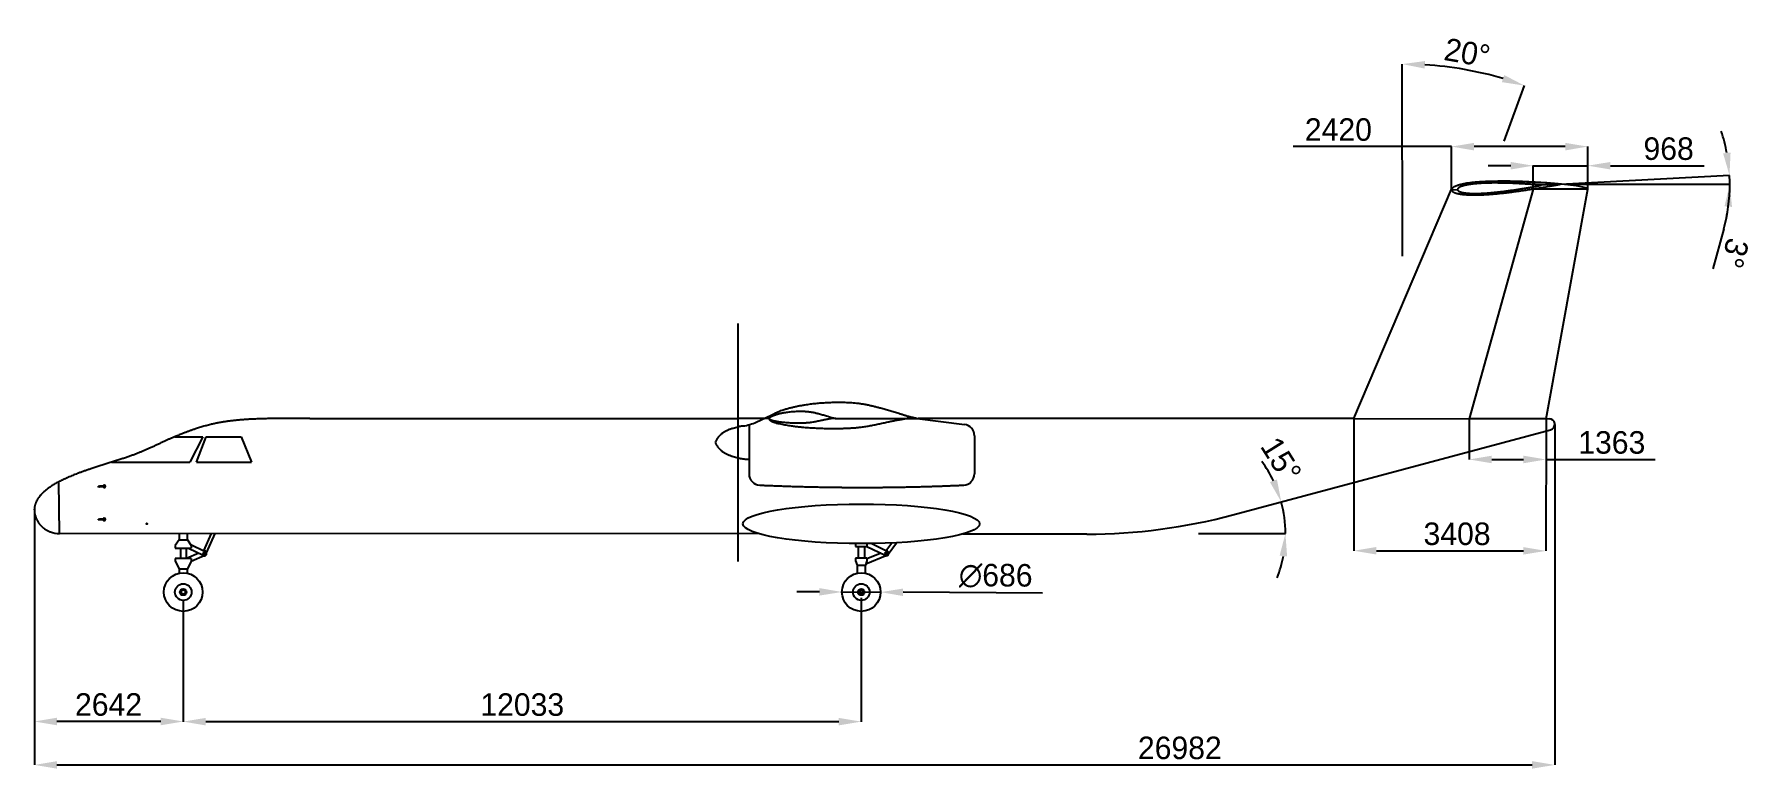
# Model space of a CAD drawing. Header units: millimetres. Extents: x -15334 to 48148, y -27827 to 16011.
# Drawn here: x 17654 to 48148, y -27827 to -14788 of the extents above; entities that cross this region are included whole.
import ezdxf

# ---------------------------------------------------------------- set-up
doc = ezdxf.new("R2010")
doc.units = ezdxf.units.MM
doc.header["$PDSIZE"] = -1
doc.dimstyles.new('ISO-25', dxfattribs={"dimtxt": 400, "dimasz": 400, "dimexe": 1, "dimexo": 0.5, "dimgap": 100, "dimtad": 1, "dimdec": 0, "dimtxsty": 'Standard', "dimcen": 2.5, "dimadec": 0, "dimazin": 0, "dimtfac": 1, "dimtdec": 0, "dimtmove": 0, "dimatfit": 3, "dimfxl": 1, "dimarcsym": 0})

# ---------------------------------------------------------------- blocks, each defined once
blk = doc.blocks.new('*D2')
at = {"color": 0, "lineweight": -2, "transparency": 16777216}
for p, q in [((44635, -21713), (44635, -27762)), ((17654, -23219), (17654, -27762)), ((18054, -27761), (44235, -27761))]:
    blk.add_line(p, q, dxfattribs=at)
at = {"color": 0, "transparency": 16777216}
for points in [[(18054, -27694), (18054, -27827), (17654, -27761)], [(44235, -27694), (44235, -27827), (44635, -27761)]]:
    blk.add_solid(points, dxfattribs=at)
at = {"layer": 'Defpoints', "color": 0, "transparency": 16777216}
for p in [(44635, -21713), (17654, -23218), (44635, -27761)]:
    blk.add_point(p, dxfattribs=at)
at = {"color": 0, "transparency": 16777216, "insert": (37982, -27461), "char_height": 400, "attachment_point": 5}
blk.add_mtext('26982', dxfattribs=at)
blk = doc.blocks.new('*D3')
at = {"color": 0, "lineweight": -2, "transparency": 16777216}
for p, q in [((17654, -24692), (17654, -26991)), ((20296, -24854), (20296, -26991)), ((19896, -26990), (18054, -26990))]:
    blk.add_line(p, q, dxfattribs=at)
at = {"color": 0, "transparency": 16777216}
for points in [[(18054, -26923), (18054, -27057), (17654, -26990)], [(19896, -26923), (19896, -27057), (20296, -26990)]]:
    blk.add_solid(points, dxfattribs=at)
at = {"layer": 'Defpoints', "color": 0, "transparency": 16777216}
for p in [(17654, -24691), (20296, -24854), (17654, -26990)]:
    blk.add_point(p, dxfattribs=at)
at = {"color": 0, "transparency": 16777216, "insert": (18970, -26690), "char_height": 400, "attachment_point": 5}
blk.add_mtext('2642', dxfattribs=at)
blk = doc.blocks.new('*D4')
at = {"color": 0, "lineweight": -2, "transparency": 16777216}
for p, q in [((32329, -24792), (32329, -26993)), ((20296, -26987), (20296, -26993)), ((20696, -26992), (31929, -26992))]:
    blk.add_line(p, q, dxfattribs=at)
at = {"color": 0, "transparency": 16777216}
for points in [[(20696, -26926), (20696, -27059), (20296, -26992)], [(31929, -26926), (31929, -27059), (32329, -26992)]]:
    blk.add_solid(points, dxfattribs=at)
at = {"layer": 'Defpoints', "color": 0, "transparency": 16777216}
for p in [(32329, -24791), (20296, -26986), (32329, -26992)]:
    blk.add_point(p, dxfattribs=at)
at = {"color": 0, "transparency": 16777216, "insert": (26312, -26692), "char_height": 400, "attachment_point": 5}
blk.add_mtext('12033', dxfattribs=at)
blk = doc.blocks.new('*D5')
at = {"color": 0, "lineweight": -2, "transparency": 16777216}
for p, q in [((44734, -17449), (47738, -17291)), ((44862, -17449), (47743, -17449)), ((47635, -18242), (47442, -18949))]:
    blk.add_line(p, q, dxfattribs=at)
for start, end in [(10.6254, 18.2508), (360, 3), (344.7152, 360), (344.7492, 352.3746)]:
    blk.add_arc((44734, -17449), 3008, start, end, dxfattribs=at)
at = {"color": 0, "transparency": 16777216}
for points in [[(47756, -16886), (47624, -16902), (47737, -17291)], [(47648, -17843), (47782, -17852), (47742, -17449)]]:
    blk.add_solid(points, dxfattribs=at)
at = {"layer": 'Defpoints', "color": 0, "transparency": 16777216}
for p in [(47740, -17344), (44399, -17466), (44734, -17449), (44783, -17449), (44861, -17449)]:
    blk.add_point(p, dxfattribs=at)
at = {"color": 0, "transparency": 16777216, "insert": (47828, -18674), "char_height": 400, "attachment_point": 5, "rotation": 254.7152}
blk.add_mtext('3°', dxfattribs=at)
blk = doc.blocks.new('*D6')
at = {"color": 0, "lineweight": -2, "transparency": 16777216}
for p, q in [((41935, -18725), (41930, -15315)), ((43737, -16687), (44098, -15697))]:
    blk.add_line(p, q, dxfattribs=at)
blk.add_arc((41939, -21611), 6295, 73.5773, 86.4328, dxfattribs=at)
at = {"color": 0, "transparency": 16777216}
for points in [[(42328, -15395), (42332, -15262), (41930, -15316)], [(43739, -15510), (43697, -15636), (44098, -15698)]]:
    blk.add_solid(points, dxfattribs=at)
at = {"layer": 'Defpoints', "color": 0, "transparency": 16777216}
for p in [(43392, -15486), (43737, -16687), (41935, -18726), (41939, -21611), (41939, -21611)]:
    blk.add_point(p, dxfattribs=at)
at = {"color": 0, "transparency": 16777216, "insert": (43083, -15116), "char_height": 400, "attachment_point": 5, "rotation": 350.005}
blk.add_mtext('20°', dxfattribs=at)
blk = doc.blocks.new('*D11')
at = {"color": 0, "lineweight": -2, "transparency": 16777216}
for p, q in [((41073, -21611), (41071, -23959)), ((44481, -21613), (44480, -23961)), ((41471, -23958), (44080, -23960))]:
    blk.add_line(p, q, dxfattribs=at)
at = {"color": 0, "transparency": 16777216}
for points in [[(41471, -23891), (41471, -24025), (41071, -23958)], [(44080, -23893), (44080, -24026), (44480, -23960)]]:
    blk.add_solid(points, dxfattribs=at)
at = {"layer": 'Defpoints', "color": 0, "transparency": 16777216}
for p in [(41073, -21610), (44481, -21612), (44480, -23960)]:
    blk.add_point(p, dxfattribs=at)
at = {"color": 0, "transparency": 16777216, "insert": (42902, -23659), "char_height": 400, "attachment_point": 5, "rotation": 359.9609}
blk.add_mtext('3408', dxfattribs=at)
blk = doc.blocks.new('*D12')
at = {"color": 0, "lineweight": -2, "transparency": 16777216}
for p, q in [((42803, -16781), (39996, -16781)), ((42803, -17535), (42803, -16780)), ((44823, -16781), (43203, -16781)), ((45223, -17535), (45223, -16780))]:
    blk.add_line(p, q, dxfattribs=at)
at = {"color": 0, "transparency": 16777216}
for points in [[(43203, -16715), (43203, -16848), (42803, -16781)], [(44823, -16715), (44823, -16848), (45223, -16781)]]:
    blk.add_solid(points, dxfattribs=at)
at = {"layer": 'Defpoints', "color": 0, "transparency": 16777216}
for p in [(45223, -16781), (42803, -17535), (45223, -17535)]:
    blk.add_point(p, dxfattribs=at)
at = {"color": 0, "transparency": 16777216, "insert": (40796, -16481), "char_height": 400, "attachment_point": 5}
blk.add_mtext('2420', dxfattribs=at)
blk = doc.blocks.new('*D20')
at = {"color": 0, "lineweight": -2, "transparency": 16777216}
blk.add_line((38312, -23653), (39857, -23653), dxfattribs=at)
for start, end in [(25.5601, 36.1193), (0, 15.0009), (338.8817, 349.4408)]:
    blk.add_arc((37682, -23653), 2174, start, end, dxfattribs=at)
at = {"color": 0, "transparency": 16777216}
for points in [[(39706, -22692), (39581, -22738), (39782, -23090)], [(39753, -24045), (39886, -24057), (39856, -23653)]]:
    blk.add_solid(points, dxfattribs=at)
at = {"layer": 'Defpoints', "color": 0, "transparency": 16777216}
for p in [(44561, -21809), (38920, -23321), (39848, -23463), (18099, -23653), (38311, -23653)]:
    blk.add_point(p, dxfattribs=at)
at = {"color": 0, "transparency": 16777216, "insert": (39779, -22340), "char_height": 400, "attachment_point": 5, "rotation": 302.0452}
blk.add_mtext('15°', dxfattribs=at)
blk = doc.blocks.new('*D21')
at = {"color": 0, "lineweight": -2, "transparency": 16777216}
for p, q in [((31586, -24688), (31186, -24685)), ((31986, -24690), (32672, -24693)), ((35547, -24708), (33072, -24695))]:
    blk.add_line(p, q, dxfattribs=at)
at = {"color": 0, "transparency": 16777216}
for points in [[(31586, -24621), (31585, -24754), (31986, -24690)], [(33072, -24629), (33071, -24762), (32672, -24693)]]:
    blk.add_solid(points, dxfattribs=at)
at = {"layer": 'Defpoints', "color": 0, "transparency": 16777216}
for p in [(31986, -24690), (32672, -24693)]:
    blk.add_point(p, dxfattribs=at)
at = {"color": 0, "transparency": 16777216, "insert": (34715, -24404), "char_height": 400, "attachment_point": 5, "rotation": 359.7026}
blk.add_mtext('∅686', dxfattribs=at)
blk = doc.blocks.new('*D24')
at = {"color": 0, "lineweight": -2, "transparency": 16777216}
for p, q in [((43855, -17120), (43455, -17120)), ((44255, -17535), (44255, -17119)), ((44255, -17120), (45223, -17120)), ((45223, -17535), (45223, -17119)), ((45623, -17120), (47290, -17120))]:
    blk.add_line(p, q, dxfattribs=at)
at = {"color": 0, "transparency": 16777216}
for points in [[(43855, -17054), (43855, -17187), (44255, -17120)], [(45623, -17054), (45623, -17187), (45223, -17120)]]:
    blk.add_solid(points, dxfattribs=at)
at = {"layer": 'Defpoints', "color": 0, "transparency": 16777216}
for p in [(45223, -17120), (44255, -17535), (45223, -17535)]:
    blk.add_point(p, dxfattribs=at)
at = {"color": 0, "transparency": 16777216, "insert": (46657, -16820), "char_height": 400, "attachment_point": 5}
blk.add_mtext('968', dxfattribs=at)
blk = doc.blocks.new('*D25')
at = {"color": 0, "lineweight": -2, "transparency": 16777216}
for p, q in [((43118, -21613), (43118, -22338)), ((44481, -21613), (44481, -22338)), ((43518, -22337), (44081, -22337)), ((44481, -22337), (46415, -22337))]:
    blk.add_line(p, q, dxfattribs=at)
at = {"color": 0, "transparency": 16777216}
for points in [[(43518, -22270), (43518, -22404), (43118, -22337)], [(44081, -22270), (44081, -22404), (44481, -22337)]]:
    blk.add_solid(points, dxfattribs=at)
at = {"layer": 'Defpoints', "color": 0, "transparency": 16777216}
for p in [(43118, -21612), (44481, -21612), (44481, -22337)]:
    blk.add_point(p, dxfattribs=at)
at = {"color": 0, "transparency": 16777216, "insert": (45648, -22037), "char_height": 400, "attachment_point": 5}
blk.add_mtext('1363', dxfattribs=at)

msp = doc.modelspace()

# ---------------------------------------------------------------- linework, layer by layer
at = {"color": 7, "linetype": 'Continuous', "lineweight": 25}
for p, q in [((41073, -21610.1), (42803.3, -17535.3)), ((44398.6, -17466.2), (44385.3, -17465.1)), ((44385.5, -17468.8), (44398.6, -17466.2)), ((44733.9, -17448.7), (44398.6, -17466.2)), ((44481.3, -21612.5), (45223.3, -17535.3)), ((44733.9, -17448.7), (44716.6, -17447.2)), ((44716.8, -17452), (44733.9, -17448.7)), ((30137, -19920.2), (30137, -24146.2)), ((30697.8, -21610.1), (30137, -21610.1)), ((41073, -21610.1), (33336, -21610.5)), ((34337, -21915.1), (34337, -22503.2)), ((34337, -22503.2), (34337, -22592.6)), ((20220.5, -23653.7), (20220.5, -23764.4)), ((20370.7, -23764.6), (20370.5, -23653.8)), ((20220.5, -24276.9), (20220.5, -24356.8)), ((20371.4, -24357), (20371.3, -24276.8)), ((32253.9, -24212.8), (32253.8, -24356.8)), ((32403.7, -24356.8), (32403.7, -24212.4))]:
    msp.add_line(p, q, dxfattribs=at)
at = {"color": 8, "linetype": 'Continuous', "lineweight": 25}
msp.add_line((42805.2, -17549.7), (42910.7, -17544.2), dxfattribs=at)
for p, q in [((44255.3, -17535.3), (43118.1, -21612.5)), ((45223.3, -17535.3), (44255.3, -17535.3)), ((22541, -21610.1), (30037, -21610.1)), ((30037, -21610.1), (30137, -21610.1)), ((30465.9, -21672.2), (30817.4, -21505.8)), ((31878.2, -21610.1), (33320.8, -21608.4)), ((33320.8, -21608.5), (34162, -21716.6)), ((41073, -21610.1), (44535.4, -21612.8)), ((44481.3, -21612.5), (43118.1, -21612.5)), ((20143.6, -21934.8), (20643.2, -21934.8)), ((20643.2, -21934.8), (20410.1, -22386.8)), ((20529.4, -22386.8), (20700.1, -21934.8)), ((20700.1, -21934.8), (21325.8, -21934.8)), ((21325.8, -21934.8), (21506, -22386.8)), ((30037, -21787.2), (30137, -21759.1)), ((30337, -21720.2), (30337, -22592.5)), ((38920, -23321), (44561.3, -21809.4)), ((19020.5, -22386.8), (20410.1, -22386.8)), ((20529.4, -22386.8), (21506, -22386.8)), ((30037, -22279.3), (30137, -22307.4)), ((18099.3, -23652.7), (18090.5, -22731.8)), ((18809.6, -22810.5), (18788.7, -22815.3)), ((18809.3, -22826.2), (18788.7, -22821)), ((18894, -22825), (18809.3, -22826.2)), ((18893.3, -22809.6), (18809.6, -22810.5)), ((18806.3, -23411.5), (18785.7, -23406.2)), ((18806.6, -23395.7), (18785.8, -23400.5)), ((18891, -23410.2), (18806.3, -23411.5)), ((18890.4, -23394.9), (18806.6, -23395.7)), ((30525.1, -23658.9), (18099.3, -23652.7)), ((36331.7, -23661.8), (34133.2, -23660.7))]:
    msp.add_line(p, q)
at = {"linetype": 'ByBlock', "ltscale": 50}
for p, q in [((20220.5, -23764.4), (20153.4, -23861.6)), ((20220.5, -23764.4), (20370.7, -23764.6)), ((20370.5, -23764.4), (20437.6, -23861.6)), ((20659.3, -23959.4), (20797.1, -23654)), ((20709.4, -23994.9), (20864.7, -23654)), ((20153.4, -23861.6), (20153.4, -23913.8)), ((20153.4, -23913.8), (20437.6, -23913.8)), ((20244.1, -23913.8), (20244.1, -24094.8)), ((20347, -23913.8), (20347, -24094.8)), ((20573.8, -24002.1), (20352.6, -24094.8)), ((20388.6, -23913.8), (20649.1, -24038)), ((20421.4, -23838.1), (20682.1, -23971.1)), ((20437.6, -23861.6), (20437.6, -23913.8)), ((20437.6, -24140.3), (20679.6, -24038.7)), ((32228.6, -23831), (32228.6, -23883.2)), ((32228.6, -23883.2), (32428.9, -23883.1)), ((32228.6, -24090.3), (32228.6, -24137.3)), ((32428.9, -24090.3), (32228.6, -24090.3)), ((32273.3, -23883.2), (32273.3, -24090.3)), ((32384.1, -23883.2), (32384.1, -24090.3)), ((32410.2, -24193), (32784.9, -24035.6)), ((32428.8, -23831), (32428.9, -23883.2)), ((32428.9, -23879.7), (32754.4, -24034.9)), ((32679.1, -23999), (32428.9, -24103.9)), ((32428.9, -24090.3), (32428.9, -24137.3)), ((32517.3, -23830.2), (32787.4, -23968)), ((32764.6, -23956.4), (32870.2, -23819.9)), ((32803.9, -24017.7), (32955, -23815.8)), ((20437.6, -24094.8), (20153.4, -24094.8)), ((20153.4, -24094.8), (20153.4, -24140.3)), ((20153.4, -24140.3), (20220.5, -24276.9)), ((20220.5, -24276.9), (20371.3, -24276.8)), ((20437.6, -24140.3), (20370.5, -24276.9)), ((20437.6, -24094.8), (20437.6, -24140.3)), ((32228.6, -24137.3), (32253.9, -24212.9)), ((32253.9, -24212.8), (32403.7, -24212.4)), ((32428.9, -24137.3), (32403.6, -24212.9))]:
    msp.add_line(p, q, dxfattribs=at)
msp.add_circle((19648.3, -23478.4), 9.95)
for centre, radius in [((20665.1, -24004.3), 17.5), ((32770.5, -24001.2), 17.5), ((20295.5, -24691.4), 147.4), ((20295.5, -24691.4), 147.4), ((20295.5, -24691.4), 58), ((20295.5, -24691.4), 36.9), ((32328.7, -24691.4), 147.4), ((32328.7, -24691.4), 147.4), ((32328.7, -24691.4), 58), ((32328.7, -24691.4), 36.9)]:
    msp.add_circle(centre, radius, dxfattribs=at)
at = {"color": 7, "linetype": 'Continuous', "lineweight": 25}
for centre in [(20295.5, -24691.4), (32328.7, -24691.4)]:
    msp.add_circle(centre, 342.9, dxfattribs=at)
for centre, radius, start, end in [((44535.4, -21712.8), 100, 285.00095, 89.95665), ((30123.5, -20949.2), 800, 277.82388, 295.34292), ((34137, -21915.1), 200, 0, 82.82034), ((18789.4, -22818.1), 2.92, 103.04616, 255.66392), ((18894.7, -22815.9), 21.7, 205.5307, 163.73142), ((30537, -22592.5), 200, 180.00023, 267.41454), ((18786.4, -23403.3), 2.92, 103.04616, 255.66392), ((18891.8, -23401.1), 21.7, 205.5307, 163.73142), ((36331.7, -13661.8), 10000, 270, 285.00095), ((18099.3, -23202.7), 450, 248.92462, 270)]:
    msp.add_arc(centre, radius, start, end)
at = {"color": 7, "linetype": 'Continuous'}
msp.add_arc((34137, -22592.6), 200, 272.59265, 0, dxfattribs=at)
at = {"linetype": 'ByBlock', "ltscale": 50}
for centre, radius, start, end in [((20665.1, -24004.3), 45.2, 210.09599, 97.39606), ((20665.1, -24004.3), 45.2, 210.09599, 97.39606), ((20665.1, -24004.3), 45.2, 210.09599, 97.39606), ((20665.1, -24004.3), 37.3, 244.51701, 62.97504), ((32770.5, -24001.2), 45.2, 210.09599, 97.39606), ((32770.5, -24001.2), 45.2, 210.09599, 97.39606), ((32770.5, -24001.2), 45.2, 210.09599, 97.39606), ((32770.5, -24001.2), 37.3, 244.51701, 62.97504)]:
    msp.add_arc(centre, radius, start, end, dxfattribs=at)
msp.add_ellipse((32329.2, -23479.8), major_axis=(-2100, 1.1), ratio=0.1674972, dxfattribs=at)
msp.add_open_spline([(42803.3, -17535.3), (42803.3, -17535.2), (42921.6, -17259.5), (45241.1, -17434.5), (45223.3, -17535.3)], degree=3, knots=[0, 0, 0, 0, 3.05524, 2421.8847917, 2421.8847917, 2421.8847917, 2421.8847917])
at = {"color": 7, "linetype": 'Continuous', "lineweight": 25}
for points, knots in [([(44716.6, -17447.2), (44715.3, -17447.1), (44712.5, -17446.8), (44708.1, -17446.4), (44703.8, -17446), (44699.8, -17445.7), (44695.8, -17445.4), (44691.4, -17445), (44686.2, -17444.6), (44680.5, -17444.1), (44674.6, -17443.6), (44668.8, -17443.1), (44651, -17441.6), (44626.7, -17439.7), (44596, -17437.2), (44570.9, -17435.3), (44539.3, -17433), (44501, -17430.3), (44456.3, -17427.2), (44413.1, -17424.4), (44371.6, -17421.8), (44331.6, -17419.4), (44291.5, -17417.2), (44251.3, -17415), (44211.3, -17413), (44164.6, -17410.7), (44111.3, -17408.3), (44051.2, -17405.9), (43990.3, -17403.7), (43931.5, -17401.9), (43875.2, -17400.5), (43836.3, -17399.7), (43812, -17399.2), (43801.9, -17399.1), (43791.8, -17398.9), (43781.8, -17398.8), (43771.8, -17398.7), (43761.9, -17398.5), (43752.1, -17398.4), (43727.5, -17398.2), (43688.8, -17398), (43636.4, -17398), (43594.2, -17398.3), (43561.8, -17398.8), (43538.7, -17399.2), (43515.8, -17399.7), (43492.4, -17400.2), (43464.6, -17401.1), (43432.8, -17402.2), (43397.2, -17403.7), (43361.6, -17405.5), (43325.9, -17407.6), (43290.3, -17410.1), (43257.3, -17412.7), (43227.2, -17415.4), (43199.9, -17418.1), (43172.8, -17421), (43145.7, -17424.2), (43120.5, -17427.6), (43097.3, -17430.9), (43076.2, -17434.1), (43055.2, -17437.7), (43034.1, -17441.5), (43014.4, -17445.3), (42996.3, -17449.2), (42979.6, -17452.9), (42963, -17457), (42949, -17460.7), (42937.8, -17463.8), (42929.2, -17466.3), (42920.7, -17468.9), (42912.1, -17471.7), (42903.7, -17474.5), (42894.2, -17477.9), (42883.8, -17481.8), (42872.4, -17486.5), (42861.5, -17491.5), (42850.7, -17497), (42841.5, -17502.3), (42833.9, -17507.3), (42827.7, -17511.8), (42821.9, -17516.7), (42816.8, -17521.8), (42812.7, -17526.9), (42809.3, -17532.1), (42806.9, -17537.7), (42805.3, -17543.7), (42805.3, -17547.7), (42805.2, -17549.7)], [0, 0, 0, 0, 0.0018995, 0.004459, 0.0067104, 0.0086166, 0.0105917, 0.0128447, 0.0153755, 0.0186396, 0.0216331, 0.0244934, 0.0275073, 0.0491246, 0.0620465, 0.0748554, 0.0878436, 0.1106955, 0.1338357, 0.156788, 0.1772322, 0.1977606, 0.2183887, 0.2389073, 0.2596052, 0.2800185, 0.3108185, 0.3415853, 0.3724322, 0.4044616, 0.4320888, 0.4590308, 0.4642426, 0.4694279, 0.4745868, 0.4797194, 0.4848255, 0.4899053, 0.4949587, 0.4999857, 0.527627, 0.5544695, 0.5805144, 0.5925165, 0.6043418, 0.6159905, 0.6277476, 0.6403355, 0.6586887, 0.67668, 0.6951177, 0.7134226, 0.7316975, 0.7499788, 0.7642744, 0.7781882, 0.7921179, 0.8061206, 0.8201946, 0.8312645, 0.8420395, 0.8530603, 0.8640677, 0.874976, 0.8838359, 0.8925338, 0.901345, 0.9100983, 0.9147261, 0.9192384, 0.9238165, 0.928517, 0.9330698, 0.9374761, 0.9439982, 0.9501568, 0.9563335, 0.9624963, 0.9687276, 0.9726632, 0.9765422, 0.9804496, 0.9843579, 0.9875124, 0.9906449, 0.9937862, 0.9968887, 1, 1, 1, 1]), ([(42805.2, -17549.7), (42805.5, -17551.8), (42805.9, -17555.8), (42808.1, -17561.6), (42811.2, -17566.8), (42815, -17571.7), (42819.7, -17576.3), (42825.3, -17580.8), (42831.6, -17585.1), (42838.1, -17589), (42845.7, -17592.8), (42854.1, -17596.7), (42863.5, -17600.4), (42873, -17603.7), (42882.6, -17606.8), (42892.4, -17609.6), (42905.5, -17613), (42922.1, -17616.9), (42942.1, -17620.7), (42962.2, -17624.1), (42982.3, -17627), (43002.5, -17629.5), (43027.6, -17632.1), (43057.5, -17634.6), (43092.1, -17636.7), (43126.8, -17638.2), (43161.7, -17639.1), (43196.5, -17639.5), (43231.5, -17639.4), (43264.9, -17638.9), (43297.1, -17638.1), (43327.6, -17637), (43358.1, -17635.8), (43388.6, -17634.2), (43416.7, -17632.6), (43442.7, -17631), (43466.6, -17629.4), (43490.8, -17627.6), (43514.4, -17625.8), (43542.7, -17623.5), (43576, -17620.6), (43615.1, -17617), (43659.6, -17612.6), (43693.4, -17609), (43716.4, -17606.5), (43723.6, -17605.7), (43730.9, -17604.9), (43738.2, -17604.1), (43745.6, -17603.2), (43766.6, -17600.8), (43801.7, -17596.7), (43851.2, -17590.7), (43901.9, -17584.2), (43953.6, -17577.3), (44005.2, -17570.2), (44055.4, -17563.1), (44103.9, -17556.1), (44151.4, -17549), (44198.9, -17541.8), (44246.5, -17534.3), (44294.1, -17526.7), (44341.7, -17519), (44389.1, -17511.1), (44436.4, -17503.1), (44483.8, -17494.9), (44527, -17487.3), (44565.9, -17480.3), (44600.6, -17474), (44627.5, -17469), (44646.7, -17465.4), (44658.1, -17463.2), (44669.4, -17461.1), (44679.3, -17459.2), (44687.8, -17457.6), (44694.7, -17456.3), (44700.4, -17455.2), (44704.9, -17454.3), (44709, -17453.5), (44713.1, -17452.7), (44715.7, -17452.2), (44716.8, -17452)], [0, 0, 0, 0, 0.00312114, 0.00622513, 0.00935889, 0.01249786, 0.01564208, 0.01955037, 0.02345778, 0.02734446, 0.03127239, 0.03644396, 0.04156043, 0.04689892, 0.05185632, 0.05706378, 0.06252468, 0.07275025, 0.08320829, 0.0937742, 0.1040683, 0.11450773, 0.12502374, 0.14283762, 0.16059107, 0.17834989, 0.19629247, 0.21424522, 0.23182402, 0.25002022, 0.26565076, 0.28127977, 0.29695442, 0.31260706, 0.32819876, 0.34029093, 0.35258818, 0.36509079, 0.37750598, 0.3890549, 0.40869546, 0.42882719, 0.44945082, 0.47742833, 0.48115569, 0.48489779, 0.48865465, 0.49242625, 0.49621262, 0.50001374, 0.52494214, 0.55050655, 0.57670764, 0.60354605, 0.63059312, 0.65681076, 0.68144658, 0.70604471, 0.73056371, 0.75537846, 0.78000921, 0.80473038, 0.82939309, 0.85388371, 0.87860614, 0.90324478, 0.92129287, 0.93935076, 0.95745271, 0.96339872, 0.96934239, 0.97531262, 0.98106176, 0.98483951, 0.9886928, 0.99184589, 0.99369936, 0.99585211, 0.99824595, 1, 1, 1, 1]), ([(44385.3, -17465.1), (44384.3, -17465), (44382.1, -17464.8), (44378.8, -17464.5), (44375.4, -17464.2), (44372.3, -17464), (44369.3, -17463.7), (44365.9, -17463.4), (44361.9, -17463.1), (44357.5, -17462.7), (44352.9, -17462.3), (44348.5, -17461.9), (44334.7, -17460.8), (44315.9, -17459.3), (44292.2, -17457.4), (44272.9, -17456), (44248.5, -17454.1), (44219, -17452), (44184.5, -17449.7), (44151.1, -17447.5), (44119.1, -17445.5), (44088.3, -17443.7), (44057.4, -17441.9), (44026.4, -17440.3), (43995.5, -17438.7), (43959.4, -17436.9), (43918.3, -17435.1), (43872, -17433.2), (43825, -17431.5), (43779.6, -17430.2), (43736.1, -17429), (43706.1, -17428.4), (43687.4, -17428.1), (43679.6, -17428), (43671.8, -17427.9), (43664.1, -17427.7), (43656.4, -17427.6), (43648.8, -17427.6), (43641.2, -17427.5), (43622.2, -17427.3), (43592.4, -17427.1), (43551.9, -17427.1), (43519.4, -17427.4), (43494.3, -17427.7), (43476.5, -17428.1), (43458.9, -17428.4), (43440.8, -17428.9), (43419.4, -17429.5), (43394.8, -17430.4), (43367.4, -17431.6), (43339.9, -17432.9), (43312.4, -17434.6), (43284.9, -17436.5), (43259.5, -17438.5), (43236.2, -17440.5), (43215.2, -17442.6), (43194.3, -17444.9), (43173.3, -17447.4), (43153.9, -17450), (43136, -17452.5), (43119.7, -17455), (43103.5, -17457.8), (43087.2, -17460.7), (43072.1, -17463.7), (43058.1, -17466.6), (43045.2, -17469.5), (43032.4, -17472.7), (43021.6, -17475.5), (43012.9, -17477.9), (43006.3, -17479.8), (42999.7, -17481.9), (42993.1, -17484), (42986.6, -17486.2), (42979.3, -17488.8), (42971.3, -17491.8), (42962.5, -17495.4), (42954.1, -17499.3), (42945.7, -17503.5), (42938.6, -17507.6), (42932.7, -17511.5), (42928, -17515), (42923.5, -17518.7), (42919.6, -17522.7), (42916.4, -17526.6), (42913.8, -17530.6), (42911.9, -17534.9), (42910.7, -17539.5), (42910.7, -17542.7), (42910.7, -17544.2)], [0, 0, 0, 0, 0.0018995, 0.004459, 0.0067104, 0.0086166, 0.0105917, 0.0128447, 0.0153755, 0.0186396, 0.0216331, 0.0244934, 0.0275073, 0.0491246, 0.0620465, 0.0748554, 0.0878436, 0.1106955, 0.1338357, 0.156788, 0.1772322, 0.1977606, 0.2183887, 0.2389073, 0.2596052, 0.2800185, 0.3108185, 0.3415853, 0.3724322, 0.4044616, 0.4320888, 0.4590308, 0.4642426, 0.4694279, 0.4745868, 0.4797194, 0.4848255, 0.4899053, 0.4949587, 0.4999857, 0.527627, 0.5544695, 0.5805144, 0.5925165, 0.6043418, 0.6159905, 0.6277476, 0.6403355, 0.6586887, 0.67668, 0.6951177, 0.7134226, 0.7316975, 0.7499788, 0.7642744, 0.7781882, 0.7921179, 0.8061206, 0.8201946, 0.8312645, 0.8420395, 0.8530603, 0.8640677, 0.874976, 0.8838359, 0.8925338, 0.901345, 0.9100983, 0.9147261, 0.9192384, 0.9238165, 0.928517, 0.9330698, 0.9374761, 0.9439982, 0.9501568, 0.9563335, 0.9624963, 0.9687276, 0.9726632, 0.9765422, 0.9804496, 0.9843579, 0.9875124, 0.9906449, 0.9937862, 0.9968887, 1, 1, 1, 1]), ([(42910.7, -17544.2), (42910.8, -17545.8), (42911.2, -17548.9), (42912.9, -17553.3), (42915.2, -17557.4), (42918.2, -17561.1), (42921.8, -17564.7), (42926.1, -17568.2), (42931, -17571.5), (42936, -17574.5), (42941.8, -17577.5), (42948.4, -17580.4), (42955.6, -17583.3), (42962.9, -17585.9), (42970.4, -17588.2), (42977.9, -17590.4), (42988, -17593.1), (43000.8, -17596), (43016.2, -17599), (43031.7, -17601.6), (43047.3, -17603.8), (43062.9, -17605.7), (43082.2, -17607.8), (43105.3, -17609.7), (43132, -17611.3), (43158.8, -17612.5), (43185.7, -17613.2), (43212.5, -17613.4), (43239.5, -17613.4), (43265.3, -17613), (43290.1, -17612.4), (43313.7, -17611.6), (43337.2, -17610.6), (43360.7, -17609.4), (43382.4, -17608.2), (43402.5, -17606.9), (43420.9, -17605.7), (43439.6, -17604.3), (43457.8, -17602.9), (43479.6, -17601.1), (43505.3, -17598.9), (43535.5, -17596.1), (43569.8, -17592.7), (43595.9, -17589.9), (43613.6, -17588), (43619.2, -17587.4), (43624.8, -17586.8), (43630.5, -17586.1), (43636.1, -17585.5), (43652.4, -17583.6), (43679.4, -17580.5), (43717.6, -17575.8), (43756.8, -17570.8), (43796.6, -17565.5), (43836.4, -17560), (43875.2, -17554.6), (43912.6, -17549.1), (43949.3, -17543.7), (43985.9, -17538.1), (44022.6, -17532.3), (44059.4, -17526.5), (44096, -17520.5), (44132.6, -17514.4), (44169.2, -17508.2), (44205.7, -17501.9), (44239, -17496), (44269, -17490.6), (44295.8, -17485.8), (44316.6, -17481.9), (44331.4, -17479.1), (44340.2, -17477.5), (44348.9, -17475.8), (44356.5, -17474.4), (44363.1, -17473.1), (44368.4, -17472.1), (44372.8, -17471.2), (44376.3, -17470.6), (44379.5, -17470), (44382.6, -17469.4), (44384.6, -17469), (44385.5, -17468.8)], [0, 0, 0, 0, 0.00312114, 0.00622513, 0.00935889, 0.01249786, 0.01564208, 0.01955037, 0.02345778, 0.02734446, 0.03127239, 0.03644396, 0.04156043, 0.04689892, 0.05185632, 0.05706378, 0.06252468, 0.07275025, 0.08320829, 0.0937742, 0.1040683, 0.11450773, 0.12502374, 0.14283762, 0.16059107, 0.17834989, 0.19629247, 0.21424522, 0.23182402, 0.25002022, 0.26565076, 0.28127977, 0.29695442, 0.31260706, 0.32819876, 0.34029093, 0.35258818, 0.36509079, 0.37750598, 0.3890549, 0.40869546, 0.42882719, 0.44945082, 0.47742833, 0.48115569, 0.48489779, 0.48865465, 0.49242625, 0.49621262, 0.50001374, 0.52494214, 0.55050655, 0.57670764, 0.60354605, 0.63059312, 0.65681076, 0.68144658, 0.70604471, 0.73056371, 0.75537846, 0.78000921, 0.80473038, 0.82939309, 0.85388371, 0.87860614, 0.90324478, 0.92129287, 0.93935076, 0.95745271, 0.96339872, 0.96934239, 0.97531262, 0.98106176, 0.98483951, 0.9886928, 0.99184589, 0.99369936, 0.99585211, 0.99824595, 1, 1, 1, 1]), ([(33320.8, -21608.5), (33320.8, -21608.5), (33320.8, -21608.4), (33320.7, -21608.2), (33320.6, -21608), (33320.3, -21607.6), (33318.8, -21606.7), (33315.2, -21605.3), (33309.2, -21603.4), (33301.3, -21601.2), (33291.6, -21598.8), (33280.5, -21596.1), (33268.3, -21593.3), (33252.4, -21589.7), (33233.2, -21585.3), (33211.2, -21580.3), (33190, -21575.3), (33170.2, -21570.3), (33149.7, -21564.8), (33128.6, -21558.7), (33106.5, -21551.9), (33085.3, -21545.2), (33064.2, -21538.3), (33042.5, -21531.5), (33020, -21524.5), (32977.2, -21511.5), (32914.9, -21492.9), (32833.6, -21468.1), (32752.7, -21444.2), (32678.3, -21423.2), (32610.4, -21405.1), (32549.2, -21389.8), (32487.7, -21375.6), (32426, -21362.6), (32363.9, -21351), (32302.8, -21341.3), (32242.5, -21334), (32183.3, -21328.8), (32123.9, -21325.1), (32064.5, -21322.3), (31992.6, -21320.2), (31908.4, -21319.6), (31811.9, -21321.2), (31715.4, -21325.1), (31619, -21331.4), (31522.8, -21340), (31426.9, -21351.1), (31342.3, -21363.1), (31269.1, -21375.4), (31207, -21387), (31145.3, -21400), (31083.9, -21414.5), (31022.9, -21430.8), (30969.4, -21447.1), (30923.1, -21462.7), (30884.1, -21477.1), (30845.5, -21492.8), (30812.8, -21507.7), (30785.9, -21521.4), (30764.6, -21533.4), (30748, -21543.6), (30736, -21551.9), (30728.3, -21557.7), (30721, -21563.9), (30714.1, -21570.6), (30707.7, -21577.8), (30702.3, -21586.3), (30698.8, -21596.2), (30697.3, -21607), (30698.2, -21617.9), (30701.4, -21628.3), (30706.7, -21637.7), (30713.6, -21646), (30721.7, -21652.9), (30732.4, -21659.7), (30745.7, -21666.4), (30761.3, -21672.8), (30777.3, -21678.5), (30793.3, -21683.8), (30819.1, -21691.8), (30855.1, -21701.5), (30901.2, -21712.1), (30947.5, -21721.7), (30994, -21730.3), (31040.7, -21738.1), (31096.4, -21746.4), (31161.2, -21754.8), (31235.2, -21763), (31322.2, -21771.2), (31422.4, -21778.9), (31535.8, -21785.4), (31649.3, -21789.9), (31762.8, -21792.2), (31859.8, -21792.5), (31940.1, -21791.5), (32003.8, -21790.1), (32067.5, -21787.9), (32131.2, -21784.9), (32194.8, -21781.1), (32258.3, -21775.8), (32328.5, -21767.6), (32405.2, -21755.9), (32488.5, -21741.4), (32571.4, -21725.3), (32654.2, -21708.2), (32736.8, -21690.7), (32803.6, -21676.3), (32854.5, -21665.3), (32890.1, -21657.9), (32926, -21650.9), (32962.2, -21644.2), (32998.2, -21637.8), (33033.3, -21631.5), (33061.5, -21626), (33083.5, -21621.6), (33099.8, -21618.5), (33116.7, -21615.6), (33134.4, -21613.1), (33153.3, -21611.1), (33173.9, -21609.7), (33195.3, -21609), (33216.9, -21609), (33238.1, -21609.3), (33258.6, -21609.7), (33275.9, -21610.1), (33289.6, -21610.4), (33299.6, -21610.5), (33307.7, -21610.4), (33313.7, -21610.2), (33317.2, -21609.9), (33319.3, -21609.5), (33320, -21609.2), (33320.4, -21609), (33320.6, -21608.8), (33320.7, -21608.7), (33320.8, -21608.6), (33320.8, -21608.5)], [0, 0, 0, 0, 0.0000296, 0.0000621, 0.0001001, 0.0001452, 0.0003396, 0.0010968, 0.0022698, 0.0038115, 0.0056705, 0.0077945, 0.0101306, 0.0126258, 0.0168166, 0.0210612, 0.0251421, 0.0289006, 0.0323597, 0.0368966, 0.0411083, 0.0451615, 0.0492215, 0.0534313, 0.0577985, 0.0622793, 0.0782266, 0.0938358, 0.1093893, 0.1250277, 0.1366949, 0.1483508, 0.1600089, 0.1716712, 0.1833356, 0.1949975, 0.2059905, 0.2169861, 0.2279832, 0.2389781, 0.249972, 0.2678199, 0.2856682, 0.3035161, 0.3213641, 0.3392122, 0.3570603, 0.3749084, 0.3865695, 0.3982307, 0.4098921, 0.4215538, 0.4332171, 0.4448792, 0.4525753, 0.4602719, 0.4679695, 0.4756652, 0.4801805, 0.4846984, 0.4892216, 0.4909972, 0.4927708, 0.4945447, 0.4963194, 0.4980931, 0.4998755, 0.5018688, 0.5038781, 0.5058793, 0.5078667, 0.5098561, 0.511842, 0.5138031, 0.5157533, 0.5188786, 0.5220029, 0.525129, 0.5282539, 0.5313778, 0.5401231, 0.548869, 0.5576147, 0.56636, 0.5751059, 0.5838523, 0.5975958, 0.6113387, 0.6250816, 0.6460706, 0.6670595, 0.6880484, 0.7090373, 0.7300262, 0.741806, 0.7535855, 0.7653645, 0.7771445, 0.7889264, 0.8007059, 0.8124843, 0.828104, 0.8437225, 0.8593342, 0.8749531, 0.8905909, 0.9061571, 0.912813, 0.9195064, 0.9262756, 0.9331226, 0.9399293, 0.9465526, 0.952855, 0.955903, 0.9589606, 0.9620951, 0.9653753, 0.9688723, 0.9726594, 0.9768096, 0.9807051, 0.9846743, 0.988537, 0.9921124, 0.994247, 0.99612, 0.9976782, 0.9987058, 0.9994453, 0.9996735, 0.9998412, 0.9998913, 0.9999334, 0.9999688, 1, 1, 1, 1]), ([(22541, -21610.1), (22345.8, -21610.1), (22276, -21610.1), (22224.6, -21610.1), (22169.9, -21610.1), (22115.2, -21610.1), (22060.6, -21610.1), (22006.3, -21610.1), (21954.2, -21610.2), (21904.6, -21610.5), (21857.7, -21611), (21812, -21611.6), (21767.3, -21612.4), (21723.8, -21613.4), (21681.3, -21614.6), (21639.9, -21615.9), (21599.5, -21617.4), (21560, -21619.1), (21521.6, -21620.9), (21484.1, -21622.9), (21445.4, -21625.1), (21405.6, -21627.7), (21364.7, -21630.6), (21325.1, -21633.7), (21286.3, -21637.1), (21248.4, -21640.7), (21211.3, -21644.4), (21175.3, -21648.4), (21140.2, -21652.6), (21106.3, -21656.9), (21073.5, -21661.4), (21041.8, -21666), (21010.8, -21670.9), (20978.8, -21676.1), (20945.7, -21681.9), (20911.7, -21688.3), (20878.6, -21694.8), (20846.4, -21701.6), (20814.9, -21708.6), (20780.4, -21716.6), (20742.8, -21725.9), (20702.4, -21736.6), (20663.1, -21747.6), (20624.6, -21758.9), (20586.8, -21770.5), (20549.6, -21782.4), (20508.3, -21796.1), (20462.9, -21811.8), (20413.3, -21829.3), (20364.5, -21847.2), (20319.7, -21864), (20279.1, -21879.7), (20242.7, -21894), (20207.4, -21908.2), (20173.3, -21922.3), (20142.4, -21935.3), (20114.7, -21947.1), (20089.9, -21957.9), (20065.6, -21968.5), (20041.7, -21979.2), (20017.6, -21990), (19992.9, -22001.2), (19967.4, -22012.9), (19941.2, -22025), (19914.3, -22037.5), (19886.7, -22050.4), (19858.2, -22063.7), (19828.9, -22077.5), (19799.8, -22091), (19771.2, -22104.4), (19742.8, -22117.5), (19713.4, -22130.9), (19685.3, -22143.7), (19658.4, -22155.6), (19632.8, -22166.9), (19606.4, -22178.3), (19580.5, -22189.3), (19555.1, -22200), (19530.2, -22210.1), (19504.5, -22220.5), (19477.9, -22231), (19450.3, -22241.7), (19422.2, -22252.3), (19393.6, -22262.8), (19364.5, -22273.3), (19334.3, -22284), (19303.1, -22294.8), (19270.8, -22305.8), (19237.6, -22316.9), (19203.3, -22328.2), (19168.2, -22339.7), (19132.1, -22351.3), (19095.3, -22363.1), (19058, -22374.9), (19020.2, -22386.9), (18981.9, -22398.9), (18932.4, -22414.5), (18871.7, -22433.7), (18799.8, -22456.5), (18727.8, -22479.7), (18661.2, -22501.6), (18600.2, -22522.1), (18544.9, -22541.1), (18490.3, -22560.4), (18440.3, -22578.7), (18394.7, -22595.9), (18353.6, -22612), (18313.4, -22628.3), (18274.1, -22644.8), (18236.1, -22661.4), (18199.2, -22678.1), (18163.6, -22694.9), (18129, -22711.9), (18095.8, -22728.9), (18064, -22745.9), (18033.5, -22763), (18003.6, -22780.5), (17974.4, -22798.4), (17945.8, -22816.9), (17918.5, -22835.6), (17892.5, -22854.4), (17867.8, -22873.4), (17843.9, -22892.8), (17821.1, -22912.8), (17800.7, -22931.9), (17782.8, -22950.1), (17767, -22967.2), (17752, -22984.6), (17738.9, -23001.1), (17727.2, -23016.9), (17716.9, -23032), (17707, -23047.9), (17697.9, -23063.9), (17689.5, -23080.2), (17682, -23096.5), (17675.2, -23113.5), (17669, -23131.2), (17664.3, -23147.6), (17660.9, -23162.3), (17658.5, -23174.6), (17656.6, -23186.3), (17655.5, -23195.7), (17654.8, -23202.9), (17654.4, -23208.2), (17654, -23213.3), (17653.8, -23218.8), (17653.6, -23225.1), (17653.5, -23232.2), (17653.6, -23239.4), (17653.8, -23246), (17654.1, -23251.8), (17654.5, -23258.7), (17655.2, -23267.3), (17656.4, -23277.5), (17657.9, -23288.3), (17659.9, -23299.6), (17662.3, -23311.7), (17665.9, -23326.8), (17670.9, -23344.3), (17677.6, -23363.9), (17685.1, -23383), (17693.6, -23401.5), (17702.8, -23419.4), (17712.8, -23436.8), (17723.4, -23453.5), (17734.7, -23469.5), (17746.4, -23484.6), (17758.1, -23498.5), (17769.6, -23511.1), (17780.3, -23521.9), (17790.1, -23531.2), (17798.9, -23539.2), (17807.2, -23546.3), (17814.9, -23552.6), (17822.1, -23558.2), (17828.9, -23563.3), (17838, -23569.9), (17849.7, -23577.8), (17864.5, -23587.1), (17880.2, -23596.1), (17896.8, -23604.8), (17914.4, -23613.1), (17928.1, -23618.9), (17935.9, -23621.9), (17937.5, -23622.6)], [0.4675361, 0.4675361, 0.4675361, 0.4675361, 0.49596366, 0.49946918, 0.50296947, 0.50646452, 0.50995434, 0.51343893, 0.5168787, 0.51995164, 0.52294963, 0.52587443, 0.52872779, 0.53151146, 0.53422717, 0.53687665, 0.53946161, 0.54198375, 0.54444476, 0.54684633, 0.54919012, 0.55188052, 0.55449567, 0.55703824, 0.5595109, 0.5619594, 0.5643409, 0.56665815, 0.56891385, 0.5711107, 0.5732136, 0.57526478, 0.57726674, 0.57922191, 0.58149184, 0.58370293, 0.58585917, 0.58796448, 0.59002272, 0.5920377, 0.59477059, 0.59743707, 0.60004667, 0.60260868, 0.60513212, 0.60762576, 0.61009812, 0.61347798, 0.61684451, 0.6201789, 0.62345694, 0.62602291, 0.62852585, 0.63095639, 0.63331651, 0.63561158, 0.63737267, 0.63909935, 0.6407941, 0.64245932, 0.64412722, 0.64586673, 0.64765789, 0.64950107, 0.65139732, 0.65334844, 0.65535704, 0.65742661, 0.65956168, 0.66149913, 0.66349619, 0.66555821, 0.6676914, 0.66942199, 0.67120473, 0.67304387, 0.67494408, 0.67660805, 0.67832303, 0.68009263, 0.68192073, 0.68381147, 0.68576928, 0.68768088, 0.68965974, 0.69170607, 0.69381902, 0.69599754, 0.69824036, 0.70054601, 0.70291281, 0.70533884, 0.70782196, 0.71031403, 0.7128541, 0.71542076, 0.71800666, 0.72280562, 0.7276371, 0.73247948, 0.73731082, 0.74108466, 0.74482711, 0.74852725, 0.75217415, 0.75504598, 0.75787117, 0.76064544, 0.76336762, 0.76603703, 0.7686068, 0.77112451, 0.77358967, 0.77600185, 0.77827715, 0.78050576, 0.78271549, 0.78491055, 0.78708802, 0.78924511, 0.79125792, 0.79324826, 0.79521435, 0.79715469, 0.79906813, 0.80057055, 0.8020554, 0.80352283, 0.80497329, 0.80611488, 0.80728309, 0.80847721, 0.80969649, 0.81082655, 0.81197743, 0.8131499, 0.81434528, 0.81556558, 0.81641997, 0.81722564, 0.81798093, 0.8186869, 0.81903727, 0.81937438, 0.81969828, 0.82003027, 0.82042922, 0.82089907, 0.82139363, 0.82181221, 0.82216114, 0.82251684, 0.82313285, 0.82381935, 0.82449266, 0.82522372, 0.82601337, 0.82686251, 0.82819261, 0.82951334, 0.83082421, 0.83212476, 0.83341455, 0.83469321, 0.83596036, 0.83721574, 0.83844733, 0.83961182, 0.84070385, 0.84172192, 0.84253457, 0.84329088, 0.84398998, 0.844631, 0.84521311, 0.84574162, 0.84626748, 0.84734664, 0.84846359, 0.84961989, 0.8508173, 0.85205783, 0.85334375, 0.85367064, 0.85367064, 0.85367064, 0.85367064]), ([(31878.1, -21610.1), (31878.2, -21610.1), (31878.2, -21610.1), (31878.1, -21610), (31878.1, -21609.9), (31877.9, -21609.7), (31877.2, -21609.3), (31875.6, -21608.7), (31872.9, -21607.8), (31869.4, -21606.9), (31865, -21605.8), (31860, -21604.6), (31854.5, -21603.3), (31847.4, -21601.7), (31838.7, -21599.7), (31828.8, -21597.5), (31819.3, -21595.2), (31810.4, -21593), (31801.2, -21590.5), (31791.6, -21587.7), (31781.7, -21584.7), (31772.2, -21581.6), (31762.7, -21578.6), (31752.9, -21575.5), (31742.8, -21572.3), (31723.5, -21566.5), (31695.5, -21558.1), (31658.9, -21547), (31622.5, -21536.2), (31589, -21526.8), (31558.5, -21518.6), (31530.9, -21511.7), (31503.3, -21505.3), (31475.5, -21499.5), (31447.6, -21494.3), (31420, -21489.9), (31392.9, -21486.6), (31366.3, -21484.3), (31339.5, -21482.6), (31312.8, -21481.4), (31280.5, -21480.4), (31242.6, -21480.1), (31199.1, -21480.8), (31155.7, -21482.6), (31112.3, -21485.4), (31069, -21489.3), (31025.9, -21494.3), (30987.8, -21499.7), (30954.9, -21505.2), (30926.9, -21510.5), (30899.2, -21516.3), (30871.5, -21522.8), (30844.1, -21530.2), (30820, -21537.5), (30799.2, -21544.5), (30781.6, -21551), (30764.2, -21558.1), (30749.5, -21564.8), (30737.4, -21571), (30727.8, -21576.3), (30720.4, -21580.9), (30715, -21584.7), (30711.5, -21587.3), (30708.2, -21590.1), (30705.1, -21593.1), (30702.2, -21596.3), (30699.8, -21600.1), (30698.2, -21604.6), (30697.6, -21609.5), (30697.9, -21614.4), (30699.4, -21619), (30701.8, -21623.3), (30704.9, -21627), (30708.5, -21630.1), (30713.4, -21633.2), (30719.3, -21636.2), (30726.4, -21639.1), (30733.5, -21641.6), (30740.8, -21644), (30752.4, -21647.6), (30768.5, -21652), (30789.3, -21656.8), (30810.2, -21661.1), (30831.1, -21665), (30852.1, -21668.4), (30877.2, -21672.2), (30906.3, -21676), (30939.6, -21679.7), (30978.8, -21683.4), (31023.9, -21686.8), (31074.9, -21689.7), (31125.9, -21691.7), (31177, -21692.8), (31220.7, -21692.9), (31256.8, -21692.5), (31285.5, -21691.9), (31314.2, -21690.9), (31342.8, -21689.5), (31371.4, -21687.8), (31400, -21685.4), (31431.6, -21681.7), (31466.1, -21676.5), (31503.6, -21669.9), (31540.9, -21662.7), (31578.2, -21655), (31615.4, -21647.1), (31645.4, -21640.6), (31668.3, -21635.7), (31684.3, -21632.4), (31700.5, -21629.2), (31716.8, -21626.2), (31733, -21623.3), (31748.8, -21620.5), (31761.5, -21618), (31771.4, -21616), (31778.7, -21614.6), (31786.3, -21613.3), (31794.3, -21612.2), (31802.8, -21611.3), (31812.1, -21610.7), (31821.7, -21610.4), (31831.4, -21610.4), (31840.9, -21610.5), (31850.2, -21610.7), (31857.9, -21610.9), (31864.1, -21611), (31868.6, -21611), (31872.2, -21611), (31874.9, -21610.9), (31876.6, -21610.8), (31877.5, -21610.6), (31877.8, -21610.5), (31878, -21610.4), (31878.1, -21610.3), (31878.1, -21610.2), (31878.1, -21610.2), (31878.1, -21610.1)], [0, 0, 0, 0, 0.0000296, 0.0000621, 0.0001001, 0.0001452, 0.0003396, 0.0010968, 0.0022698, 0.0038115, 0.0056705, 0.0077945, 0.0101306, 0.0126258, 0.0168166, 0.0210612, 0.0251421, 0.0289006, 0.0323597, 0.0368966, 0.0411083, 0.0451615, 0.0492215, 0.0534313, 0.0577985, 0.0622793, 0.0782266, 0.0938358, 0.1093893, 0.1250277, 0.1366949, 0.1483508, 0.1600089, 0.1716712, 0.1833356, 0.1949975, 0.2059905, 0.2169861, 0.2279832, 0.2389781, 0.249972, 0.2678199, 0.2856682, 0.3035161, 0.3213641, 0.3392122, 0.3570603, 0.3749084, 0.3865695, 0.3982307, 0.4098921, 0.4215538, 0.4332171, 0.4448792, 0.4525753, 0.4602719, 0.4679695, 0.4756652, 0.4801805, 0.4846984, 0.4892216, 0.4909972, 0.4927708, 0.4945447, 0.4963194, 0.4980931, 0.4998755, 0.5018688, 0.5038781, 0.5058793, 0.5078667, 0.5098561, 0.511842, 0.5138031, 0.5157533, 0.5188786, 0.5220029, 0.525129, 0.5282539, 0.5313778, 0.5401231, 0.548869, 0.5576147, 0.56636, 0.5751059, 0.5838523, 0.5975958, 0.6113387, 0.6250816, 0.6460706, 0.6670595, 0.6880484, 0.7090373, 0.7300262, 0.741806, 0.7535855, 0.7653645, 0.7771445, 0.7889264, 0.8007059, 0.8124843, 0.828104, 0.8437225, 0.8593342, 0.8749531, 0.8905909, 0.9061571, 0.912813, 0.9195064, 0.9262756, 0.9331226, 0.9399293, 0.9465526, 0.952855, 0.955903, 0.9589606, 0.9620951, 0.9653753, 0.9688723, 0.9726594, 0.9768096, 0.9807051, 0.9846743, 0.988537, 0.9921124, 0.994247, 0.99612, 0.9976782, 0.9987058, 0.9994453, 0.9996735, 0.9998412, 0.9998913, 0.9999334, 0.9999688, 1, 1, 1, 1]), ([(30037, -21787.2), (30032.3, -21788.8), (30018.5, -21793.5), (29997.8, -21801.4), (29975, -21810.9), (29954.4, -21820.3), (29934.1, -21830.4), (29914.2, -21841.1), (29894.8, -21852.6), (29876.2, -21864.7), (29858.2, -21877.5), (29841, -21891.1), (29825.7, -21904.5), (29812.1, -21917.6), (29800.1, -21930.2), (29788.8, -21943.4), (29778.1, -21957.1), (29768.3, -21971.3), (29759.2, -21986), (29750.9, -22001.2), (29743.4, -22016.9), (29739.1, -22027.8), (29737, -22033.2)], [0, 0, 0, 0, 0.03716796, 0.10880567, 0.16525028, 0.22181275, 0.27838887, 0.33488832, 0.39123664, 0.44637719, 0.50128349, 0.55594307, 0.61036766, 0.6537651, 0.69706967, 0.74032741, 0.78359787, 0.82695459, 0.86970618, 0.91272237, 0.95611289, 1, 1, 1, 1]), ([(30232.4, -21741.8), (30227.2, -21742.5), (30215.9, -21744.1), (30198.4, -21746.9), (30177.8, -21750.6), (30157.2, -21754.6), (30143, -21757.8), (30137, -21759.1)], [0.51973582, 0.51973582, 0.51973582, 0.51973582, 0.59771297, 0.68869057, 0.78323089, 0.90842585, 1, 1, 1, 1]), ([(29737, -22033.2), (29739.2, -22038.9), (29743.6, -22050.1), (29751.4, -22066.3), (29760, -22081.8), (29769.4, -22096.8), (29779.5, -22111.2), (29790.4, -22125), (29802, -22138.3), (29815.2, -22152.1), (29830.3, -22166.2), (29847.4, -22180.6), (29865.2, -22194.1), (29883.7, -22206.8), (29903.6, -22219.2), (29924.8, -22231.3), (29947.3, -22242.8), (29970.2, -22253.5), (29993.5, -22263.3), (30015.7, -22272), (30030.3, -22277), (30037, -22279.3)], [0, 0, 0, 0, 0.04522777, 0.08993206, 0.13424614, 0.17828913, 0.22216531, 0.26596397, 0.30975935, 0.35361109, 0.4088851, 0.46438022, 0.52012652, 0.57612631, 0.63235699, 0.69533056, 0.75844501, 0.82158344, 0.88460641, 0.94735502, 1, 1, 1, 1]), ([(30137, -22307.4), (30137.6, -22307.6), (30146.5, -22309.7), (30163.5, -22313.1), (30185.8, -22317.4), (30205.8, -22320.8), (30223.3, -22323.5), (30240.1, -22325.8), (30255.5, -22327.7), (30269.6, -22329.2), (30282.3, -22330.4), (30294.2, -22331.4), (30305.2, -22332.1), (30315.3, -22332.7), (30324.3, -22333.1), (30331.5, -22333.2), (30335.6, -22333.2), (30337, -22333.2)], [0, 0, 0, 0, 0.010183, 0.1357847, 0.256826, 0.3482862, 0.4361705, 0.5201353, 0.5998324, 0.6670974, 0.7304263, 0.7895641, 0.8442538, 0.8942374, 0.9392556, 0.9790486, 1, 1, 1, 1]), ([(30527.9, -22792.3), (30558.6, -22793.7), (30624.1, -22796.6), (30724.8, -22800.8), (30830.6, -22804.9), (30937.5, -22808.8), (31027.8, -22811.8), (31101, -22814.2), (31156.6, -22815.8), (31211.7, -22817.4), (31266.1, -22818.9), (31319.8, -22820.3), (31376, -22821.7), (31434.5, -22823.1), (31495.3, -22824.4), (31555.1, -22825.6), (31614.4, -22826.7), (31673.2, -22827.7), (31731.3, -22828.7), (31788.5, -22829.5), (31844.7, -22830.2), (31892.1, -22830.8), (31930.8, -22831.2), (31960.9, -22831.5), (31990.2, -22831.7), (32018.6, -22832), (32046.1, -22832.2), (32072.5, -22832.4), (32099.4, -22832.5), (32126.4, -22832.7), (32153.6, -22832.8), (32179.5, -22832.9), (32204, -22833), (32227.3, -22833.1), (32249.1, -22833.2), (32270.6, -22833.2), (32292.4, -22833.2), (32315.5, -22833.2), (32339.8, -22833.2), (32363.8, -22833.2), (32387.2, -22833.2), (32410, -22833.2), (32433.6, -22833.1), (32458, -22833.1), (32483.2, -22833), (32509, -22832.9), (32542.3, -22832.7), (32582.6, -22832.5), (32629.6, -22832.2), (32674.3, -22831.8), (32716.9, -22831.5), (32757.5, -22831.1), (32798.2, -22830.6), (32839.5, -22830.1), (32881.8, -22829.6), (32925, -22828.9), (32969.2, -22828.3), (33014.4, -22827.5), (33060.5, -22826.7), (33107.6, -22825.8), (33155.6, -22824.9), (33213.5, -22823.7), (33280.8, -22822.2), (33356.9, -22820.3), (33431.2, -22818.3), (33503.7, -22816.3), (33574.5, -22814.1), (33644.7, -22811.9), (33705.6, -22809.9), (33757.2, -22808.1), (33799.4, -22806.5), (33840.6, -22805), (33881, -22803.5), (33919.6, -22802), (33956.5, -22800.5), (33991.7, -22799), (34019.4, -22797.9), (34039.7, -22797), (34053.1, -22796.5), (34066.9, -22795.9), (34081.4, -22795.2), (34096.7, -22794.6), (34114, -22793.8), (34130.6, -22793), (34141.7, -22792.5), (34146, -22792.4)], [0.04789657, 0.04789657, 0.04789657, 0.04789657, 0.07093078, 0.09712207, 0.12358226, 0.15031222, 0.17731298, 0.19127893, 0.2051954, 0.21894315, 0.23252257, 0.24593398, 0.25917773, 0.27457161, 0.28973351, 0.3046639, 0.31936319, 0.33409271, 0.34858347, 0.36283582, 0.37685009, 0.39062661, 0.39825427, 0.40579324, 0.41311885, 0.42020158, 0.42704146, 0.43363854, 0.43999285, 0.44709941, 0.45387559, 0.46032143, 0.46643693, 0.47222211, 0.47767697, 0.48279964, 0.48823668, 0.49398855, 0.50005528, 0.5064339, 0.51191692, 0.5175998, 0.52348257, 0.52956524, 0.53584787, 0.54232959, 0.54886848, 0.56073865, 0.57245643, 0.58402187, 0.59421945, 0.60429565, 0.61437298, 0.62468476, 0.63523678, 0.64602921, 0.65706223, 0.66833602, 0.67985078, 0.69160674, 0.70360412, 0.71582651, 0.73501209, 0.75404057, 0.7729122, 0.79077991, 0.80850511, 0.82608795, 0.84352811, 0.85432225, 0.86489413, 0.87524363, 0.88537062, 0.89527498, 0.90431807, 0.913167, 0.92182164, 0.9251685, 0.92848839, 0.93193128, 0.93558058, 0.93943634, 0.94349862, 0.94864604, 0.95190548, 0.95190548, 0.95190548, 0.95190548])]:
    msp.add_open_spline(points, degree=3, knots=knots, dxfattribs=at)
msp.add_point((17653.6, -23224.9))

# ---------------------------------------------------------------- dimensions: what is measured, and where the dimension line sits
for base, line1, line2, picture, middle in [((43392.2, -15486.2), ((41938.6, -21610.8), (43736.9, -16687.1)), ((41938.6, -21610.7), (41934.9, -18725.7)), '*D6', (43083.2, -15116.2)), ((47739.8, -17343.7), ((44861.5, -17448.7), (44783.4, -17448.7)), ((44733.9, -17448.7), (44398.6, -17466.2)), '*D5', (47827.9, -18674.3))]:
    dim = msp.add_angular_dim_2l(base=base, line1=line1, line2=line2, dimstyle='ISO-25')
    dim.commit()
    dim.dimension.update_dxf_attribs({"geometry": picture, "text_midpoint": middle})
for base, p1, p2, picture, middle in [((45223.3, -16781.4), (42803.3, -17535.3), (45223.3, -17535.3), '*D12', (40795.8, -16781.4)), ((45223.3, -17120.4), (44255.3, -17535.3), (45223.3, -17535.3), '*D24', (46656.6, -17120.4)), ((44635.4, -27760.6), (17653.8, -23218.4), (44635.4, -21712.8), '*D2', (37981.8, -27760.6)), ((17653.8, -26989.9), (20295.5, -24853.8), (17653.8, -24691.4), '*D3', (18970.2, -26989.9))]:
    dim = msp.add_linear_dim(base=base, p1=p1, p2=p2, dimstyle='ISO-25')
    dim.commit()
    dim.dimension.update_dxf_attribs({"geometry": picture, "text_midpoint": middle, "dimtype": 160})
dim = msp.add_linear_dim(base=(44479.7, -23960), p1=(41073, -21610.1), p2=(44481.3, -21612.5), angle=359.96087, dimstyle='ISO-25')
dim.commit()
dim.dimension.update_dxf_attribs({"geometry": '*D11', "text_midpoint": (42901.8, -23958.9), "dimtype": 161})
for base, p1, p2, picture, middle in [((44481.3, -22337.1), (43118.1, -21612.5), (44481.3, -21612.5), '*D25', (45648, -22037.1)), ((32328.7, -26992.3), (20295.5, -26986.1), (32328.7, -24791.3), '*D4', (26312.1, -26692.3))]:
    dim = msp.add_linear_dim(base=base, p1=p1, p2=p2, dimstyle='ISO-25')
    dim.commit()
    dim.dimension.update_dxf_attribs({"geometry": picture, "text_midpoint": middle})
dim = msp.add_angular_dim_2l(base=(39847.7, -23463.2), line1=((38311.4, -23652.7), (18099.3, -23652.7)), line2=((38920, -23321), (44561.3, -21809.4)), dimstyle='ISO-25')
dim.commit()
dim.dimension.update_dxf_attribs({"geometry": '*D20', "text_midpoint": (39524.7, -22499.4), "dimtype": 162})
dim = msp.add_diameter_dim_2p(p1=(31985.8, -24689.6), p2=(32671.6, -24693.1), dimstyle='ISO-25')
dim.commit()
dim.dimension.update_dxf_attribs({"geometry": '*D21', "text_midpoint": (34713.3, -24703.7), "dimtype": 163})

doc.saveas('drawing.dxf')
